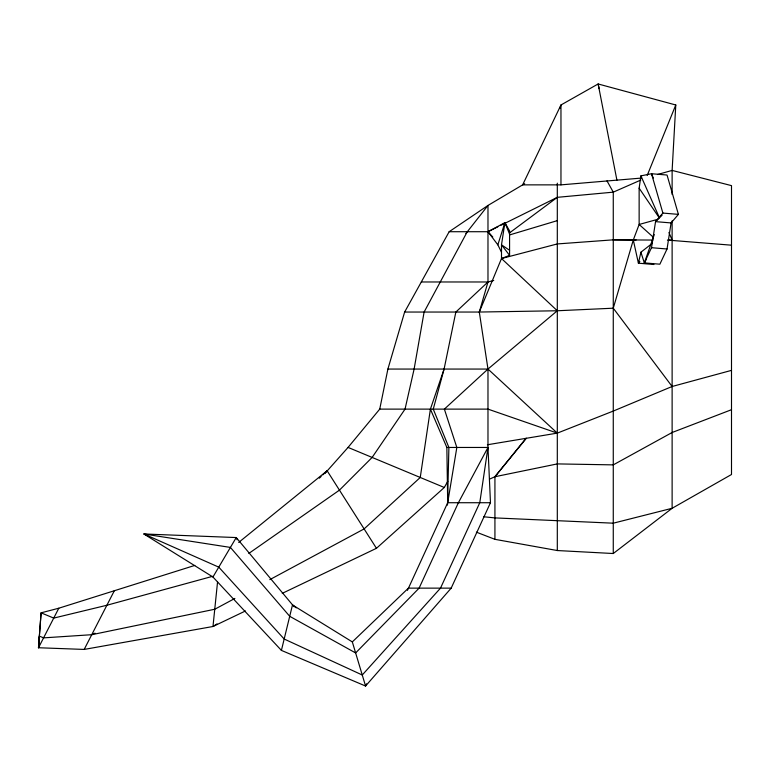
<?xml version="1.0" encoding="UTF-8"?>
<svg xmlns="http://www.w3.org/2000/svg" width="770" height="770" viewBox="0 0 770 770"><rect width="100%" height="100%" fill="white"/><g stroke="black" fill="none" stroke-linecap="round" stroke-linejoin="round"><path stroke-width="1.16" d="M641.603 178.053L560.964 184.867L522.638 184.867L560.964 104.98L598.126 83.968L675.781 104.98L672.123 170.42L672.123 194.444M245.457 610.966L212.982 626.501L84.18 649.428L38.5 647.743L41.089 612.833L58.809 608.213L194.8 565.421M58.809 608.213L38.5 647.743L39.337 636.097L43.582 637.868L91.755 634.701L214.753 609.253L234.879 598.434M38.5 647.743L41.089 612.833L53.736 618.098L106.886 605.249L212.481 576.355M447.495 505.101L448.891 447.457L433.26 409.12L444.088 369.061L455.85 312.043L487.978 281.974L493.724 280.463M217.554 581.908L212.982 626.501L217.015 623.893M633.71 238.854L639.139 224.474L639.139 188.188L640.909 175.878L651.507 173.731L667.041 175.031L678.409 214.378L671.084 222.934L667.041 248.999L659.871 264.197L644.336 262.897L640.909 252.223L651.872 243.638M444.088 369.061L430.401 409.12L420.256 477.467L364.114 528.913L269.837 579.627M524.678 183.664L487.978 205.446L487.978 281.974L479.306 312.043L487.978 369.061L487.978 447.457L479.777 502.723L440.498 588.136L362.256 675.001L284.178 639.023L218.767 567.144L143.846 533.976L236.236 537.556L294.082 606.731M654.288 234.581L644.336 262.897L651.507 247.699L655.549 221.635L662.883 213.069L678.409 214.378M324.853 473.54L348.069 447.418L379.735 409.12L387.897 369.061L404.635 312.043L449.17 231.712L487.978 205.446L465.908 233.551M640.909 252.223L638.397 263.186L653.932 264.495M366.53 683.827L365.567 686.032L281.406 650.39L292.485 604.941L352.323 641.91L365.567 686.032L451.182 588.136L490.471 502.723L487.978 447.457L446.85 447.457L430.401 409.12M731.5 370.37L672.123 386.492L613.266 308.202L633.296 239.961L652.97 240.048M559.925 108.406L560.964 104.98L560.964 184.867M501.453 252.146L497.844 244.831L504.899 222.636L509.576 230.913L509.576 255.351L501.501 258.537L479.306 312.043L404.635 312.043M647.204 175.445L675.781 104.98M407.455 590.34L447.697 502.723L456.831 447.457L444.367 409.12L487.978 369.061L557.307 310.762L613.266 308.202M84.18 649.428L114.451 590.523M644.336 262.897L646.54 258.749M467.275 231.712L424.106 312.043L414.116 369.061L405.039 409.12L372.131 457.438L339.445 490.144L248.825 553.438M487.978 447.457L458.391 502.723L419.111 588.136L355.634 652.941L289.713 616.308L230.413 547.422L143.846 533.976L212.944 577.009L281.406 650.39M282.263 593.352L376.453 548.307L444.309 487.487L447.765 481.298M212.944 577.009L236.236 537.556L237.122 539.77M639.841 261.338L638.397 263.186L633.296 239.961L613.266 239.836L557.307 243.936L501.501 258.537L501.501 244.831L504.899 222.636L487.978 231.712L449.17 231.712M489.47 479.171L494.927 476.726L526.025 438.332M657.532 174.511L672.123 170.42L731.5 185.628L731.5 474.503L672.123 508.287L613.266 553.524L557.307 550.54L494.927 539.327L494.927 476.726L526.353 438.274M662.113 215.186L655.549 221.635L671.084 222.934M319.338 478.18L321.1 476.505M322.794 474.878L327.115 470.749L376.453 548.307M352.323 641.91L408.418 588.136L451.182 588.136M238.681 542.436L327.115 470.749M509.663 232.8L557.307 197.332L613.266 192.153L640.804 180.065M497.844 244.831L487.978 231.712L497.844 226.813M501.029 225.235L557.307 197.332M91.755 634.701L94.999 633.161M672.123 386.492L613.266 411.065L557.307 433.125L487.4 444.762M731.5 409.707L672.123 432.499L613.266 464.878L557.307 463.906L494.927 476.726M509.461 234.975L557.307 220.634M657.561 219.363L639.139 224.474L652.979 236.939M479.306 312.043L557.307 310.762L501.501 258.537M421.306 281.974L487.978 281.974M387.897 369.061L487.978 369.061L557.307 433.125L487.978 409.12L379.735 409.12M490.471 502.723L447.697 502.723L446.85 447.457M667.417 240.076L731.5 245.187M613.266 239.836L636.087 239.932M668.514 240.076L672.123 240.086L668.947 232.424M651.507 247.699L667.041 248.999M483.493 516.747L494.927 517.902L613.266 523.186L672.123 508.287L672.123 220.874M476.37 532.157L494.927 539.327M348.069 447.418L444.309 487.487M509.576 250.269L501.501 244.831L509.576 255.351M292.485 604.941L296.306 607.857M487.978 231.712L492.771 237.006M639.139 188.188L659.197 217.737M607.001 180.892L613.266 192.153L613.266 553.524M640.909 175.878L659.38 217.621M653.335 178.034L651.507 173.731L662.883 213.069M509.576 234.157L504.899 222.636L504.899 224.927M599.147 88.637L598.126 83.968L616.924 180.18M557.307 183.173L557.307 550.54"/></g></svg>
